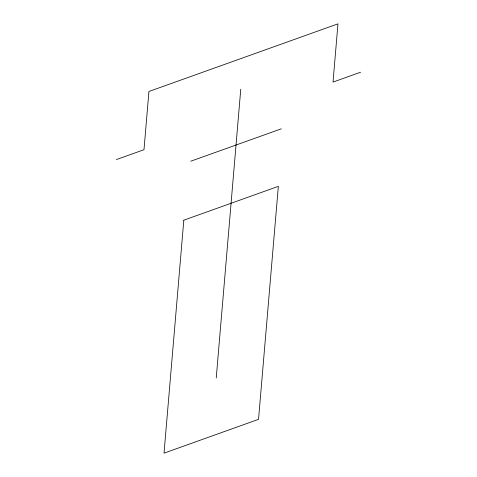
<?xml version="1.0" encoding="UTF-8"?>
<svg xmlns="http://www.w3.org/2000/svg" width="477" height="477" viewBox="0 0 477 477"><rect width="100%" height="100%" fill="white"/><g stroke="black" fill="none" stroke-linecap="round" stroke-linejoin="round"><path stroke-width="0.72" d="M216.23 377.999L240.766 89.211M116.418 159.58L143.982 149.718L148.931 91.477L337.96 23.85L333.018 82.092L360.582 72.23M190.74 161.226L281.311 128.826M183.818 220.177L164.028 453.15L258.54 419.337L278.335 186.364L183.818 220.177"/></g></svg>
